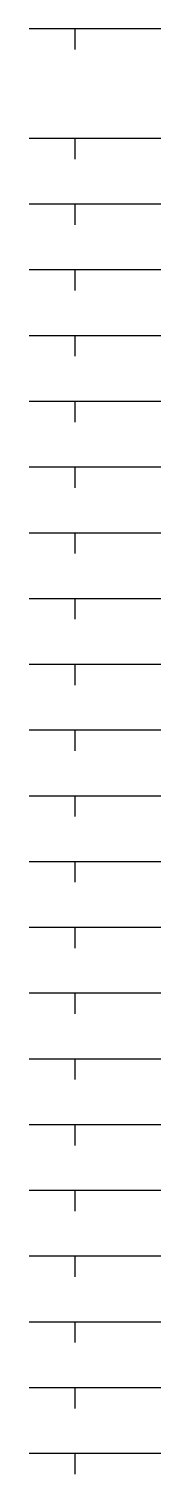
# Model space of a CAD drawing. Header units: inches. Extents: x -0.3 to 0, y -3.3 to 0.
import ezdxf

# ---------------------------------------------------------------- set-up
doc = ezdxf.new("R2010")
doc.units = ezdxf.units.IN
doc.header["$LTSCALE"] = 0.5
doc.header["$MEASUREMENT"] = 0
doc.layers.get('Defpoints').update_dxf_attribs({"color": 27})

msp = doc.modelspace()

# ---------------------------------------------------------------- linework, layer by layer
at = {"layer": 'Defpoints'}
for p, q in [((0, 0), (-0.3, 0)), ((-0.1948, -0.0469), (-0.1948, 0)), ((0, -0.25), (-0.3, -0.25)), ((-0.1948, -0.2969), (-0.1948, -0.25)), ((0, -0.4), (-0.3, -0.4)), ((-0.1948, -0.4469), (-0.1948, -0.4)), ((0, -0.55), (-0.3, -0.55)), ((-0.1948, -0.5969), (-0.1948, -0.55)), ((0, -0.7), (-0.3, -0.7)), ((-0.1948, -0.7469), (-0.1948, -0.7)), ((0, -0.85), (-0.3, -0.85)), ((-0.1948, -0.8969), (-0.1948, -0.85)), ((0, -1), (-0.3, -1)), ((-0.1948, -1.0469), (-0.1948, -1)), ((0, -1.15), (-0.3, -1.15)), ((-0.1948, -1.1969), (-0.1948, -1.15)), ((0, -1.3), (-0.3, -1.3)), ((-0.1948, -1.3469), (-0.1948, -1.3)), ((0, -1.45), (-0.3, -1.45)), ((-0.1948, -1.4969), (-0.1948, -1.45)), ((0, -1.6), (-0.3, -1.6)), ((-0.1948, -1.6469), (-0.1948, -1.6)), ((0, -1.75), (-0.3, -1.75)), ((-0.1948, -1.7969), (-0.1948, -1.75)), ((0, -1.9), (-0.3, -1.9)), ((-0.1948, -1.9469), (-0.1948, -1.9)), ((0, -2.05), (-0.3, -2.05)), ((-0.1948, -2.0969), (-0.1948, -2.05)), ((0, -2.2), (-0.3, -2.2)), ((-0.1948, -2.2469), (-0.1948, -2.2)), ((0, -2.35), (-0.3, -2.35)), ((-0.1948, -2.3969), (-0.1948, -2.35)), ((0, -2.5), (-0.3, -2.5)), ((-0.1948, -2.5469), (-0.1948, -2.5)), ((0, -2.65), (-0.3, -2.65)), ((-0.1948, -2.6969), (-0.1948, -2.65)), ((0, -2.8), (-0.3, -2.8)), ((-0.1948, -2.8469), (-0.1948, -2.8)), ((0, -2.95), (-0.3, -2.95)), ((-0.1948, -2.9969), (-0.1948, -2.95)), ((0, -3.1), (-0.3, -3.1)), ((-0.1948, -3.1469), (-0.1948, -3.1)), ((0, -3.25), (-0.3, -3.25)), ((-0.1948, -3.2969), (-0.1948, -3.25))]:
    msp.add_line(p, q, dxfattribs=at)

doc.saveas('drawing.dxf')
